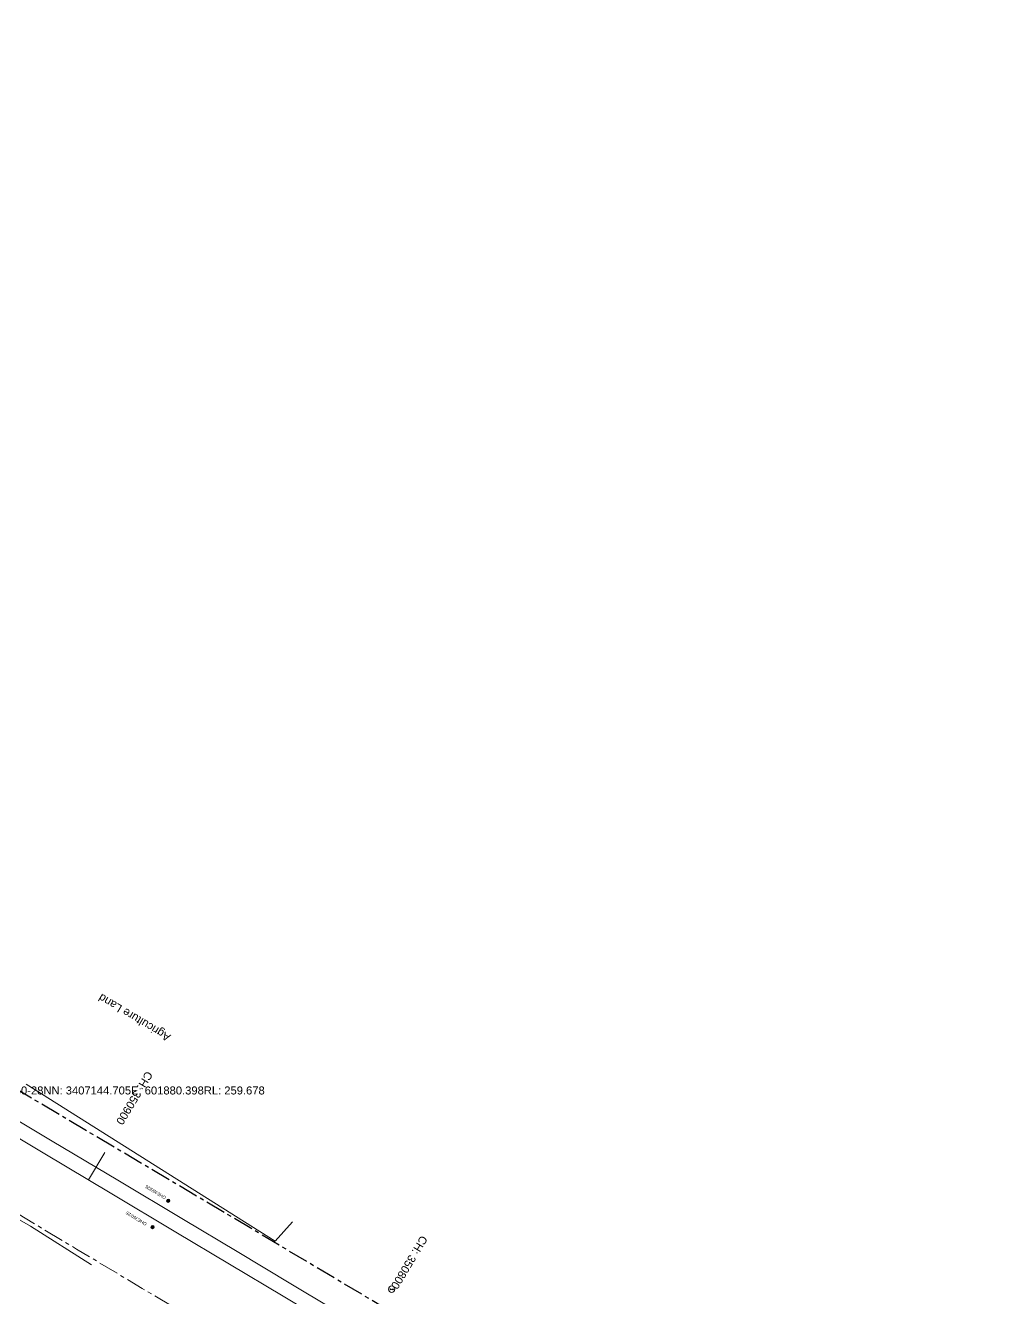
# Model space of a CAD drawing. Header units: feet. Extents: x 593168 to 611286, y 3401475 to 3412398.
# Drawn here: x 601890.9 to 602197, y 3407081 to 3407478.6 of the extents above; entities that cross this region are included whole.
import ezdxf

# ---------------------------------------------------------------- set-up
doc = ezdxf.new("R2010")
doc.units = ezdxf.units.FT
doc.header["$MEASUREMENT"] = 0
doc.linetypes.add('CENTER', pattern=[2, 1.25, -0.25, 0.25, -0.25])
for name, color, linetype, lineweight in [('Compound Wall', 251, 'Continuous', 0), ('DFCC BOUNDARY', 6, 'CENTER', 0), ('Electric Pole', 251, 'Continuous', 0), ('Existing IR Chainage', 7, 'Continuous', 0), ('Existing IR Track', 143, 'Continuous', 0), ('OHE MAST', 8, 'Continuous', 0), ('OHE MAST TEXT', 8, 'Continuous', 0), ('Side Details', 251, 'Continuous', 0), ('Tbm Pillar', 251, 'Continuous', 0)]:
    doc.layers.add(name, color=color, linetype=linetype, lineweight=lineweight)
doc.layers.add('Existing Railway Boundary', color=7, linetype='CENTER')
doc.styles.get("Standard").update_dxf_attribs({"font": 'arial.ttf'})
doc.styles.add('Style-Arial', font='arial.ttf')

# ---------------------------------------------------------------- blocks, each defined once
blk = doc.blocks.new('EP')
blk.add_hatch(color=8).paths.add_polyline_path([(-0.21, -0.05), (-0.21, 0.16), (-0.93, -0.01), (-0.31, 0.07), (-0.31, -0.19), (0.31, 0), (0.31, -0.24), (0.94, -0.01), (0.41, -0.1), (0.43, 0.15)])
at = {"color": 8}
for p, q in [((-0.93, -0.01), (-0.21, 0.16)), ((-0.31, 0.07), (-0.93, -0.01)), ((-0.31, -0.19), (-0.31, 0.07)), ((0.31, 0), (-0.31, -0.19)), ((-0.21, 0.16), (-0.21, -0.05)), ((-0.21, -0.05), (0.43, 0.15)), ((0.31, -0.24), (0.31, 0)), ((0.43, 0.15), (0.41, -0.1)), ((0.94, -0.01), (0.31, -0.24)), ((0.41, -0.1), (0.94, -0.01))]:
    blk.add_line(p, q, dxfattribs=at)
blk.add_circle((0, 0), 1, dxfattribs=at)
blk = doc.blocks.new('OHE MAST')
h = blk.add_hatch(color=256)
h.dxf.hatch_style = 1
edge = h.paths.add_edge_path()
edge.add_arc((0, 0), 0.514, 0, 360)
at = {"const_width": 0.01}
for points in [[(1.5, 3.5), (1.5, 2), (-1.5, 2), (-1.5, 3.5)], [(0, 2), (0, 0)]]:
    blk.add_lwpolyline(points, dxfattribs=at)
blk.add_circle((0, 0), 0.514)

msp = doc.modelspace()

# ---------------------------------------------------------------- linework, layer by layer
at = {"layer": 'Compound Wall'}
for points in [[(601746.1526, 3407190.9054, 260.404), (601760.3567, 3407181.6637, 261.6944), (601786.9166, 3407167.7433, 260.3648), (601826.6949, 3407142.2816, 261.3035), (601859.8069, 3407122.25, 259.854), (601892.45, 3407103.6037, 259.8839), (601911.5563, 3407091.4824, 259.5051)], [(601968.9141, 3407098.8611, 259.8899), (601891.0858, 3407147.9345, 259.753)], [(601968.9141, 3407098.8611, 259.8899), (601974.2898, 3407104.9347, 259.0172)]]:
    msp.add_polyline3d(points, dxfattribs=at)
at = {"layer": 'DFCC BOUNDARY', "ltscale": 5, "flags": 128}
msp.add_lwpolyline([(602647.7208, 3406653.5383), (602626.6516, 3406618.3556), (602625.5805, 3406618.9982), (602611.1663, 3406627.6057), (602596.216, 3406636.5335), (602582.5302, 3406644.7469), (602568.9277, 3406652.9103), (602552.3295, 3406662.8333), (602536.3002, 3406672.4162), (602520.5809, 3406681.8447), (602505.0492, 3406691.1608), (602490.4216, 3406699.9116), (602475.8003, 3406708.6586), (602457.241, 3406719.757), (602438.4392, 3406731.0003), (602423.8153, 3406739.7577), (602408.864, 3406748.7122), (602392.2261, 3406758.6842), (602375.1982, 3406768.8897), (602363.6657, 3406775.7943), (602351.4914, 3406783.083), (602335.8361, 3406792.4539), (602319.9244, 3406801.9787), (602297.3716, 3406815.4363), (602274.3314, 3406829.2051), (602254.6485, 3406841.0081), (602235.3909, 3406852.5562), (602216.7277, 3406863.7367), (602198.6689, 3406874.5552), (602176.9567, 3406887.5198), (602155.5265, 3406900.3159), (602154.6798, 3406900.8228), (602175.5337, 3406935.6333), (602160.0051, 3406944.9303), (602143.5523, 3406954.7809), (602128.2101, 3406963.9475), (602112.3641, 3406973.4149), (602096.6485, 3406982.8462), (602080.6999, 3406992.4172), (602064.4521, 3407002.1395), (602047.7153, 3407012.1542), (602032.8721, 3407021.0407), (602017.6437, 3407030.1578), (602002.1142, 3407039.4564), (601986.1202, 3407049.033), (601973.6769, 3407056.4909), (601960.9086, 3407064.1435), (601944.1732, 3407074.1285), (601927.3741, 3407084.1514), (601906.8472, 3407096.4415), (601886.4643, 3407108.6456), (601861.6498, 3407123.4596), (601846.2482, 3407132.7021), (601831.1142, 3407141.784), (601813.6892, 3407152.1752), (601796.819, 3407162.2357), (601779.3481, 3407172.7246), (601762.3524, 3407182.9283), (601759.5179, 3407184.6179), (601758.4136, 3407182.7394), (601745.8285, 3407190.2413), (601730.5285, 3407199.3615), (601715.7626, 3407208.1913), (601701.0965, 3407216.9614), (601684.5348, 3407226.9036), (601667.9815, 3407236.8409), (601651.0738, 3407246.9555), (601634.3282, 3407256.9731), (601616.8023, 3407267.4338), (601599.6778, 3407277.6548), (601584.1867, 3407286.8622), (601569.1257, 3407295.8142), (601552.032, 3407306.0817), (601535.2402, 3407316.1678), (601518.1811, 3407326.4177), (601501.2869, 3407336.5686), (601484.4898, 3407346.5568), (601467.9521, 3407356.3908), (601452.0029, 3407365.9137), (601421.449, 3407384.1568), (601420.948, 3407384.4587), (601406.0517, 3407393.4343), (601389.5488, 3407403.301), (601381.5204, 3407408.1011), (601358.7309, 3407421.7832), (601344.5292, 3407430.3151), (601328.2198, 3407440.1976), (601315.5488, 3407447.8754), (601317.2433, 3407450.7097)], dxfattribs=at)
at = {"layer": 'Existing IR Chainage', "color": 7, "linetype": 'Continuous', "lineweight": 13, "flags": 128}
msp.add_lwpolyline([(601915.7284, 3407126.581), (601910.5914, 3407118.0013)], dxfattribs=at)
at = {"layer": 'Existing IR Track', "flags": 128}
for points in [[(601986.5313, 3407077.9455), (601973.7877, 3407085.5637), (601957.0032, 3407095.6155), (601940.2187, 3407105.6673), (601919.7126, 3407117.9311), (601899.2599, 3407130.1629), (601874.6838, 3407144.8425)], [(601984.175, 3407074.0068), (601971.3892, 3407081.6699), (601954.6363, 3407091.6653), (601937.8507, 3407101.6801), (601917.3375, 3407113.9622), (601896.9433, 3407126.1729), (601872.1376, 3407140.9817)]]:
    msp.add_lwpolyline(points, dxfattribs=at)
at = {"layer": 'Existing Railway Boundary', "ltscale": 5}
msp.add_lwpolyline([(602240.837, 3406937.0674), (602116.2948, 3407010.7668), (601764.5806, 3407219.7883), (601759.3642, 3407222.2685), (601653.1238, 3407292.2946), (601441.2096, 3407415.0505), (601397.917, 3407440.7299), (601301.0475, 3407498.7265), (601241.8375, 3407534.2132), (601188.4611, 3407565.6026), (601139.5754, 3407594.3481), (601094.5264, 3407622.448), (600939.9459, 3407716.091), (600853.7892, 3407766.6119), (600798.1443, 3407818.9628), (600756.3389, 3407844.4101), (600651.5465, 3407908.0731), (600401.2293, 3408050.9686)], dxfattribs=at)

# ---------------------------------------------------------------- block references
at = {"layer": 'Electric Pole', "xscale": 0.9997078269998252, "yscale": 0.9997078269998252, "zscale": 0.9997078269998252}
msp.add_blockref('EP', (602005.2648, 3407083.8901, 258.3984), dxfattribs=at)
at = {"layer": 'OHE MAST', "rotation": 149.0208306544456}
for p in [(601935.4857, 3407111.5124), (601930.6117, 3407103.2959)]:
    msp.add_blockref('OHE MAST', p, dxfattribs=at)

# ---------------------------------------------------------------- texts
at = {"layer": 'Existing IR Chainage', "color": 7, "lineweight": 0, "char_height": 2.5, "attachment_point": 6, "line_spacing_factor": 0.60036, "style": 'Style-Arial'}
for s, insert, rotation in [('CH: 350900', (601920.1504, 3407135.5888), 239.089417), ('CH: 350800', (602005.9797, 3407084.2553), 239.063699)]:
    msp.add_mtext(s, dxfattribs=dict(at, insert=insert, rotation=rotation))
at = {"layer": 'OHE MAST TEXT'}
for s, p in [('OHE350/26', (601934.9458, 3407112.732, 260.052)), ('OHE350/25', (601928.8895, 3407104.5242, 259.907))]:
    msp.add_text(s, height=1, rotation=149, dxfattribs=at).set_placement(p)
at = {"layer": 'Side Details'}
msp.add_text('Agriculture Land', height=2.5, rotation=149, dxfattribs=at).set_placement((601936.4647, 3407163.2099, 156.3202))
at = {"layer": 'Tbm Pillar', "color": 3}
msp.add_text('OH350-28NN: 3407144.705E: 601880.398RL: 259.678', height=2.5, dxfattribs=at).set_placement((601880.398, 3407144.705))

doc.saveas('drawing.dxf')
